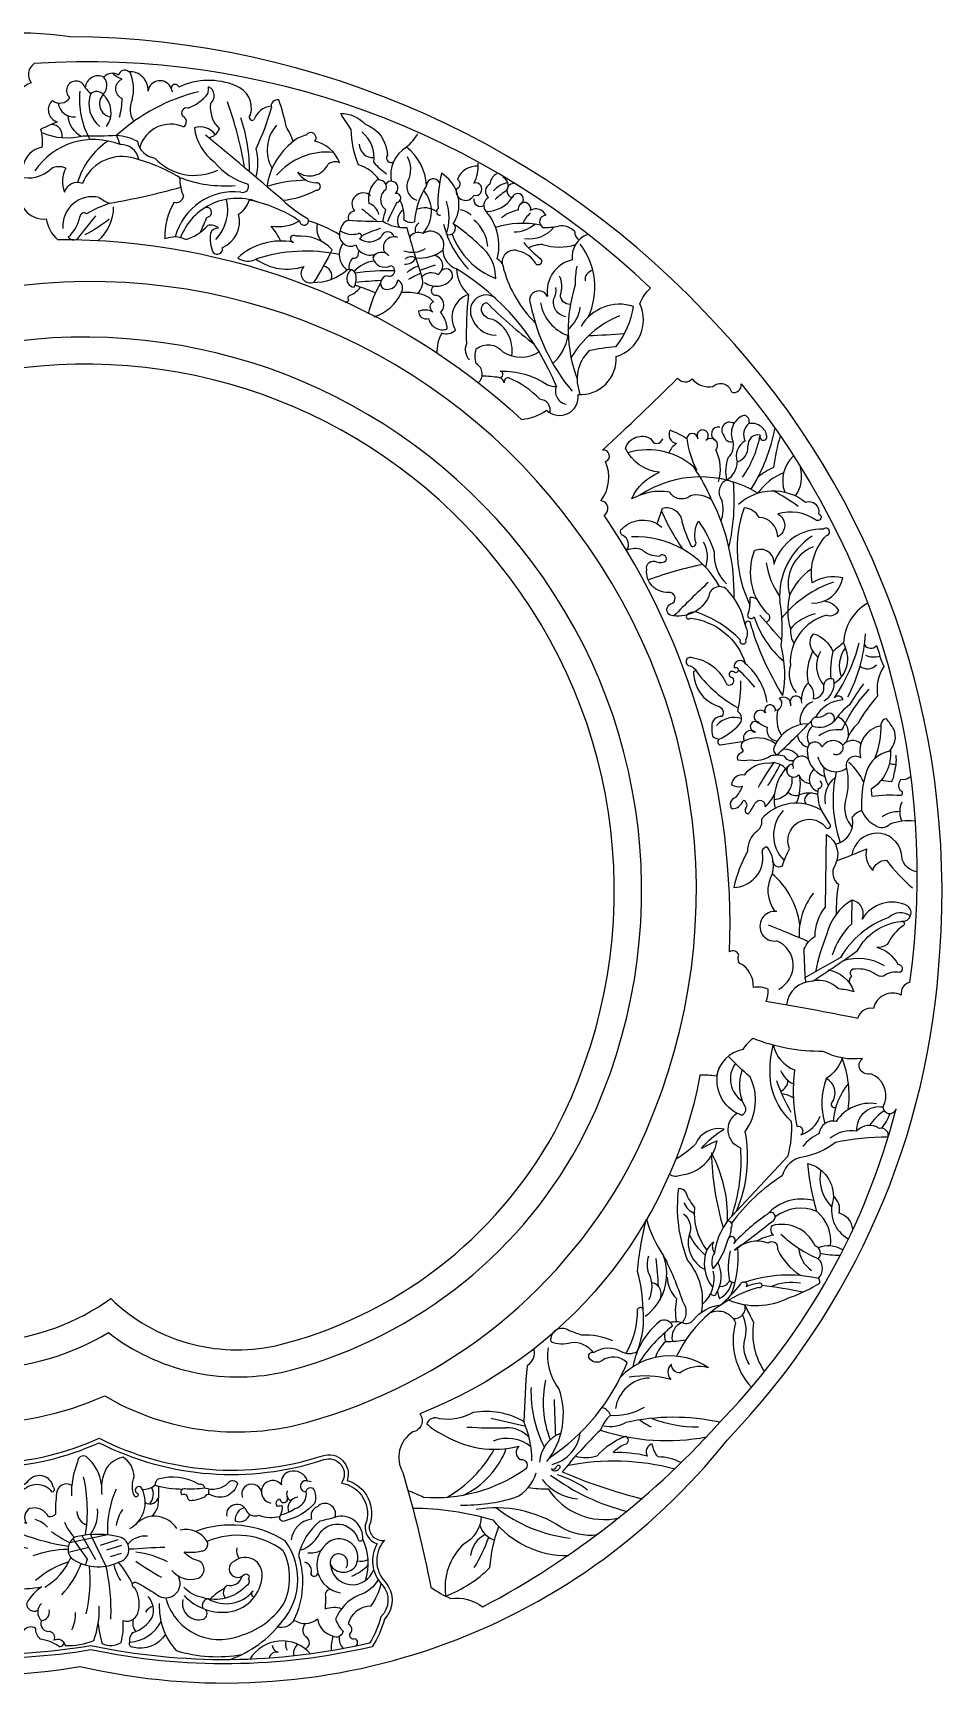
# Model space of a CAD drawing. Header units: metres. Extents: x 470 to 1949, y 2407 to 3900.
# Drawn here: x 1138 to 1936, y 2442 to 3891 of the extents above; entities that cross this region are included whole.
import ezdxf

# ---------------------------------------------------------------- set-up
doc = ezdxf.new("R2010")
doc.units = ezdxf.units.M
for name, color, linetype in [('3', 3, 'Continuous'), ('4', 4, 'Continuous'), ('7', 7, 'Continuous')]:
    doc.layers.add(name, color=color, linetype=linetype)

# ---------------------------------------------------------------- blocks, each defined once
blk = doc.blocks.new('窗-072')
at = {"layer": '3'}
for p, q in [((24.37, 105.88), (-3.32, 100.16)), ((-0.98, 103.09), (9.52, 88.2)), ((5.58, 105.36), (15.61, 87.82)), ((11.77, 106.1), (23.18, 83.09)), ((31.96, 102.26), (19.03, 98.08)), ((34.62, 98.08), (23.59, 94.66)), ((10.59, 96.59), (-4.29, 92.94)), ((9.52, 88.2), (8.14, 83.96)), ((34.24, 92.38), (26.25, 89.72))]:
    blk.add_line(p, q, dxfattribs=at)
for points in [[(32.98, 1143.28, 0.09), (34.94, 1156.99, -0.65), (34.94, 1171.19, -0.14), (27.97, 1175.43)], [(223.04, 1097.42, 0.18), (207.99, 1108.36, -0.09), (202.69, 1134.25, -0.02), (195.03, 1146.01, -0.22), (212.7, 1138.37, -0.31), (229.19, 1115.42, 0.86), (233.72, 1110.61, 0.86)], [(-23.81, 1132.13, 0.17), (6.48, 1129.62, 0.02), (31.02, 1130.06, -0.11), (46.21, 1125.66, 0.32), (58.95, 1113.42, 0.33), (105.03, 1104.61)], [(257.79, 1093.34, 0.22), (243.1, 1121.35, 0.31), (231.98, 1096.46)], [(295.71, 1107.35, 0.34), (280.49, 1097.79, -0.62), (279.6, 1090.68, 0.88), (292.51, 1086.23, 1.31), (292.51, 1095.12, 0.15), (295.61, 1109.56)], [(309.29, 1101.88, 0.25), (304.08, 1094.23, 0.54), (303.19, 1084.45, 0.5), (301.46, 1074.23, 0.24), (320.55, 1084.45)], [(352.83, 946.31, 0.16), (279.75, 1032.31, 0.19), (288.43, 1013.52, 0.48), (279.03, 987.51, -0.34), (268.9, 985.34, 0.12), (265.24, 970.45)], [(362.99, 1006.25, -0.42), (355.78, 1013.27, 0.21), (355.05, 1027.07, 0.21)], [(367.78, 1034.34, 0.06), (366.69, 1020.54, 0.17), (368.01, 951.71, 0.17)], [(198.42, 1007.55, 0.03), (201.01, 1009.25, -0.61), (202.53, 1013.24, 0.12), (209.51, 1018.9, 0.12)], [(359.78, 997.3, -0.44), (351.06, 1010.37, 0.14), (352.51, 1018.72, 0.14)], [(308.35, 1010.91, 0.75), (290.6, 997.62, 0.35), (308.69, 983.89)], [(320.14, 968.75, 0.33), (306.38, 995.24, -0.33), (298.14, 1001.64, -0.39), (301.8, 1007.74, 0.04), (336.84, 977.2, 0.04)], [(295.55, 948.83, 0.52), (294.22, 962.93, -0.15), (294.22, 973.77, -0.41), (313.76, 971.61, 0.29), (340.32, 971.62)], [(348.19, 926.93, 0.47), (340.65, 936.85, 0.11), (317.73, 952.54, 0.5), (314.64, 948.94, 0.3), (311.03, 952.8, 0.99), (311.81, 957.43, -0.16), (346.32, 947.4, 0.1), (352.83, 946.31, 0.1)], [(466.42, 863.35, 0.22), (450.94, 866.26, -0.47), (435.73, 868.99, 0.17), (408.03, 863.92, -0.2), (428.32, 883.41, -0.26), (403.35, 900.94, -0.49), (422.08, 907.95, 0.79), (430.66, 907.95, 0.79)], [(462.26, 906.78, 2.4), (456.41, 907.95, 0.95), (448.21, 907.95, 0.06), (436.12, 914.19, 0.52), (440.8, 904.45, 0.16), (435.16, 897.63, 0.16)], [(486.05, 860.03, -0.37), (535.21, 861.59, -0.62), (544.57, 853.01, -1.24), (542.58, 848.53, 0.23), (514.82, 853.04, -0.61), (514.82, 836.28, 0.4), (501.27, 850.46, 0.24), (490.3, 857.55, 0.2), (494.54, 786.23, 0.2)], [(426.49, 845.81, 0.04), (430.42, 857.23, -0.46), (444.78, 847.19, 0.04), (451.49, 829.5, 0.75), (454.84, 832.37, -0.18), (456.75, 847.67, -0.09), (468.24, 825.19, 0.22), (477.34, 801.77, 0.22)], [(490.96, 772.12, 0.14), (478.29, 796.98, 0.66), (464.41, 792.68, -0.36), (436.17, 778.81, -0.6), (436.17, 786.94, 0.99), (434.73, 795.55, -0.46), (418.93, 812.28, -0.63), (426.11, 818.02, 0.3), (433.29, 818.98, 0.85), (428.03, 821.85, -0.18), (415.58, 826.63, 0.19), (404.27, 826.43, 0.47), (401.7, 837.15, -0.66), (401.22, 842.41, -0.39), (429.94, 843.36)], [(539.65, 787.57, 0.37), (562.44, 806.2, 0.2), (540.16, 802.58, -0.24), (550.53, 837.25, 1.33), (548.45, 841.91, 0.33), (512.24, 817.04)], [(512.19, 816.03, 0.6), (497.68, 825.86, 0.31), (508.56, 778.77, -0.45), (506.35, 773.71)], [(548.7, 789.26, -0.24), (559.33, 782.39, -0.41), (550.53, 778.77, 0.36), (524.1, 742.03, 0.25), (528.25, 722.36, 0.25)], [(518.62, 720.12, -0.07), (494.59, 773.98, 0.85), (491.38, 770.78, -0.22), (491.33, 760.67, -1.67), (487.66, 760.67, 0.12), (454.65, 781.32, 0.19), (448.32, 778.99, 1), (450.8, 776.65, -0.3), (491.18, 743.39)], [(540.6, 752.67, -0.36), (540.99, 765.25, -0.24), (555.16, 752.28, 0.07), (553.64, 732.37, 0.07)], [(507.11, 715.13, 0.18), (491.18, 743.39, 0.89), (483.05, 740.46, -1.55), (483.37, 736.89, 1.55), (481.42, 733.32, -0.85), (477.84, 727.8, 0.27), (452.15, 747.61, 1.03), (449.55, 742.09, -0.26), (456.06, 736.57, 1.06), (453.13, 736.57, 0.3), (470.36, 712.53, -0.59), (473.94, 704.74, 0.47), (466.6, 697.33, 0.07), (467.31, 690.03, 0.11), (472.02, 688.14, 0.69), (472.97, 683.9), (490.19, 686.73, 0.47), (488.77, 680.84, -0.6), (488.06, 678.25, 0.41), (485.47, 673.07, 0.1), (494.9, 673.07, 0.21), (509.76, 676.13, -0.13), (519.43, 675.89, 0.38), (526.78, 672.73)], [(472.02, 688.14, 0.1), (486.62, 698.89, 0.48), (485.65, 708.31, 0.05), (487.92, 730.72)], [(555.45, 677.39, 0.67), (562.52, 683.72, 0.53), (547.26, 682.23, 0.86), (536.46, 680.37, 0.33), (549.26, 660.79, 0.33)], [(575.66, 684.8, 0.44), (562.52, 683.72, 0.44)], [(597.28, 680.26, -0.28), (583.28, 651.57, 0.05), (583.78, 646.33, -0.06), (604.53, 647.08, 1), (604.78, 650.32, -0.33), (605.03, 658.81, 0.28), (611.67, 660.64, 0.28)], [(601.28, 676.54, -0.1), (599.78, 662.81, -0.15), (597.78, 656.82, 0.06), (590.28, 657.81, 0.06)], [(557.68, 664.38, 0.14), (560.65, 612.66, 0.14)], [(565.13, 666.98, -0.13), (564.38, 643.56, 0.24), (569.41, 623.47, 0.24)], [(511.01, 600.02, 0.63), (518.22, 595.46, -0.04), (523.45, 607.99, -0.84), (549.58, 624.35, 1.39), (552.72, 626.44, -0.01), (546.8, 636.18, 0.37), (502.89, 629.57, -0.29), (499.77, 620.88, 0.24), (492.73, 605.94, 0.07), (482.61, 579.58, 0.45), (503.73, 604.62, -0.46), (506.81, 609.46, -0.23), (510.77, 589.68, 0.29), (512.67, 562.12)], [(535.52, 510.42, -0.02), (534.21, 534.67, -0.16), (542.16, 543.8, -0.17), (549.7, 565.21), (550.5, 618.37, -0.41), (556.57, 595.57, 0.38), (559.22, 581.93, 0.04), (557.54, 559.92)], [(616.43, 591.18, -0.38), (605.49, 604.38, 0.85), (569.14, 603.42, 0.85)], [(558.17, 599.39, 0.02), (579.93, 607.9, 0.27), (584.34, 592.05, -0.34), (594.47, 599.53, 0.05), (613.43, 579.28)], [(569.16, 570.37, 0.01), (568.91, 552.87, 0.14), (554.81, 529.98)], [(540.39, 510.99, 0.01), (573.35, 533.48, -0.25), (605.11, 554.76, -0.88), (606.72, 551.55, 0.14), (595.06, 537.9, -0.2), (587.42, 535.89, -0.21), (602.7, 523.44, -0.8), (604.31, 517.42, 0.23), (592.25, 514.61, -0.19), (586.22, 516.22, 0.19), (571.75, 519.83, 0.82), (568.93, 514.61, 0.31), (567.37, 509.66, 0.31)], [(551.64, 519.43, -0.28), (570.54, 503.37, 0.05), (559.28, 505.37, 0.28), (540.39, 510.99, 0.39), (521.34, 493.63, 0.39)], [(478.17, 335.64), (522.42, 383.23, 0.08), (524.99, 408.48, -0.16), (509.99, 434.6, -0.09), (511.45, 464.22, 0.24), (527.13, 446.15, 0.08), (528.85, 405.06, -0.76), (531.85, 398.64, 0.22), (545.99, 412.34, 0.22)], [(481.14, 338.89, 0.1), (487.79, 388.97, -0.61), (484.96, 414.39, -0.38), (472.28, 448.39)], [(484.77, 342.86, 0.15), (491.02, 401.08, 0.28), (494.66, 441.02, -0.03), (478.66, 456.15)], [(566.48, 417.09, 0.12), (562.04, 454.82, -0.17), (550.27, 439.73, 0.16), (549.33, 406.77)], [(488.87, 446.07, 0.21), (490.21, 420.44, -0.46), (488.6, 412.78, 0.05), (484.96, 414.39)], [(587.13, 421.33, 0.29), (557.56, 408.48, 0.45), (545.13, 399.5, 0.11), (533.13, 390.08, 0.11)], [(435.55, 370.07, 0.29), (443.76, 369.2, 0.34), (470.42, 394.22, 0.03), (459.11, 388.57, -0.11), (475.67, 402.69, 0.37), (454.67, 391.8, -0.06), (439.95, 380.57)], [(595.55, 396.88, 0.57), (589.27, 403.35, 0.38), (572.56, 401.21, 0.22), (553.27, 396.07, 0.22)], [(595.55, 396.88, 0.05), (557.13, 393.07, -0.12), (533.13, 382.37, 0.3), (518.13, 368.67, 0.09), (481.12, 333.95)], [(553.58, 317.32, 0.25), (543.42, 342.56, -0.05), (536.99, 377.66, -0.37), (555.42, 351.12, 0.36), (566.44, 322.53, 0.36)], [(482.66, 319.2, 1.4), (478.47, 322.19, 0.16), (480.87, 330.56, 0.63), (478.17, 335.64, 0.13), (468.59, 312.32, -0.26), (467.99, 320.39, 0.06), (462.9, 314.41, -0.19), (454.22, 345.51, -0.09), (447.64, 356.58, 0.27), (442.25, 359.27, 0.13), (448.83, 306.64, -0.23), (458.82, 268.59)], [(569.75, 329.49, 0.33), (559.7, 341.28, 0.31), (555.54, 353.62, 0.31)], [(445.9, 340.84, -0.33), (450.04, 325.49, 0.35), (461.44, 300.04, 0.35)], [(483.29, 314.23, 0.01), (512, 336.24, 1.13), (507.21, 340.43, 0.06), (482.66, 319.2, 0.06)], [(416.4, 271.17, 0.06), (412.2, 298.66, -0.04), (418.74, 336.95, 0.08), (431.31, 310.12, -0.04), (445.08, 276.9, -0.33), (445.08, 261.24)], [(544.52, 293.59, 0.44), (544.52, 308, 0.56), (542.18, 317.35, 0.37), (510.59, 332.15, 0.42), (511.76, 325.14, 0.09), (499.28, 320.86)], [(468.59, 312.32, 0.27), (467.69, 300.58, 0.11), (478.47, 322.19, 0.11)], [(531.27, 295.59, -0.12), (514.88, 314.62, 0.72), (507.86, 319.3, 0.29), (483.29, 314.23, 0.29)], [(420.61, 278.04, 0.24), (420.61, 297.14, -0.18), (420.61, 310.12)], [(465.8, 282.56, 0.78), (470.11, 283.1, 0.26), (471.11, 305.2)], [(433.99, 294.46, 0.2), (440.87, 278.81, 0.1), (440.61, 262.01, 0.1)], [(436.1, 261.45, -0.15), (445.08, 261.24, 0.36), (453.11, 263.15, -0.2), (473.14, 274.2, 0.04), (487.9, 289.5, -1.22), (491.72, 287.59, -0.08), (501.28, 290.26, -1.26), (500.89, 286.83, 0.22), (440.81, 236.59, 0.22)], [(470.86, 284.38, 0.07), (472.27, 278.8, 0.22), (481.41, 290.82, 0.22)], [(465.32, 268.33, -0.44), (483.89, 261.15, 0.26), (495.64, 213.96, 0.26)], [(494.26, 230.62, -0.2), (490.54, 248.14, 0.19), (489.17, 267.03, 0.19)], [(490.83, 274.34, 0.02), (497.18, 261.42, 0.19), (505.09, 225.41, 0.19)], [(394.23, 247.88, 0.11), (371.29, 252.08, -0.01), (361.73, 255.52, 0.66), (348.74, 247.5, 0.19), (363.65, 246.73, -0.27), (379.57, 239.61)], [(336.2, 242.14, -0.31), (331.35, 229.48, 0.01), (328.99, 188.96, 0.01)], [(345.86, 159.69, 0.26), (354.74, 212.92, -0.21), (347.05, 242.78)], [(347.86, 162.32, 0.15), (404.6, 231.85, 0.37), (386.2, 233.37, -0.41), (377.03, 234.9, -0.7), (380.47, 239.48, -0.3), (400.73, 239.86, 0.23), (412.03, 240, 0.23)], [(443.97, 224.41, -0.45), (437.06, 230.79, 0.41), (436.52, 219.63, 0.11), (406.19, 221.22)], [(328.99, 188.96, 0.17), (291.98, 195.47, -0.16), (267.4, 190.74, 0.46), (257.93, 187.19, 0.09), (268.87, 179.92, 0.21), (325.66, 170.91, 0.55), (326.57, 161.01, -0.88), (329.22, 153.35, -0.17), (255.68, 133.14)], [(444.33, 158.65, 0.13), (427.23, 162.9, -0.14), (423.06, 172.62, 0.47), (419.23, 163.59, 0.07), (394.54, 166.02, -0.14), (403.24, 172.27, 0.84), (403.11, 177.88, 0.11), (382.37, 163.59, -0.17), (366.79, 163.44)], [(19.93, 142.56, 0.2), (8.67, 163.16, 0.6), (2.43, 159.26, 0.11), (-2, 134.55, 0.11)], [(40.6, 110.49, 0.4), (49.74, 139.14, 1.44), (45.64, 136.62, -1.41), (44.08, 134.29, -0.2), (43.82, 148.59, 0.25), (35.75, 162.64, 0.3), (21.43, 149.64, 0.12), (20.13, 135.34)], [(-74.53, 149.78, 0.24), (-69.06, 145.35, -0.26), (-53.35, 145.35, 0.4), (-34.21, 144.66, -0.69), (-15.76, 141.25, -0.62), (-16.1, 137.16, 0.49), (-38.65, 137.16, -0.32), (-56.76, 139.21, 0.1), (-71.11, 140.57, 0.1)], [(80.72, 139.78, 0.06), (95.41, 140.38, 0.46), (91.33, 142.83, 0.21), (61.15, 146.57, 0.22), (59.03, 142.17, 0.06), (79.36, 139.4)], [(95.41, 140.38, 0.29), (112.87, 144.13, -0.6), (119.39, 143.48, -0.51), (99.16, 135.49, 0.35), (95.41, 133.54, -0.08), (84.8, 130.77, -0.09), (83.01, 132.56, 0.64), (78.93, 135.17, -0.75), (81.22, 139.73)], [(170.81, 145.15, 0.41), (157.4, 152.17, 0.41), (151.72, 142.44, 1.47), (143.88, 129.21)], [(-1.85, 142.08, 0.56), (-12.94, 136.37, 0.04), (-13.72, 121.03, -0.22), (-18.87, 119.01, 0.37), (-32.66, 125.14, 0.43), (-35.04, 114.25, 0.19), (-59.49, 111.99, 0.72), (-54.18, 100.76, 0.02), (-33.97, 96.19)], [(57.03, 119.41, 0.07), (61.15, 126.04, 0.04), (61.83, 141.48, 0.04)], [(151.03, 120.26, 0.15), (152.25, 127.22, 0.05), (148.8, 126.61, -0.57), (150.48, 132.38, 1.33), (155.71, 133.88, 1.33)], [(111.96, 119.48, -0.97), (126.02, 123.26, 0.35), (135.22, 120.29, 0.17), (150.6, 119.57, 0.17)], [(124.61, 125.87, 0.33), (117.64, 116.24, 0.47), (128.38, 120.99)], [(247.6, 125.55, -0.07), (306.28, 116.96, 0.23), (361.64, 90.69, 0.23)], [(382.79, 105.82, -0.17), (356.21, 111.57, 0.19), (294.14, 124.38, 0.19)], [(74.96, 110.49, 0.46), (46.24, 114.9, 0.46)], [(71.49, 79.95, 0.31), (89.77, 73.96, 0.71), (91.03, 86.87, -0.17), (80.31, 93.48, 0.09), (93.24, 94.11, 0.53), (97.33, 101.04, 0.33), (77.48, 109.23)], [(165.41, 95.36, 0.22), (168.31, 95.79, 0.14), (178.49, 105.07, -0.68), (207.56, 102.68, 0.68), (211.15, 102.68, 0.48), (192.88, 119.43, -0.02), (179.69, 115.84, 0.17), (164.12, 90.71, -0.19), (160.74, 43.6, -0.35), (148.36, 38.47)], [(297.92, 119.3, -0.26), (285.37, 99.44, 0.25), (271.86, 61.06, 0.1), (304.26, 81.92, -0.07), (310.73, 111.96)], [(-52.59, 100.35, 0.03), (-65.77, 87.84, 0.41), (-60.65, 81.11, 0.08), (-42.32, 80.3, 0.43), (-46.36, 66.57, 0.06), (-23.72, 67.92, 0.12), (-35.04, 55.54, 0.56), (-26.69, 50.69)], [(187.37, 84.12, 0.57), (206.33, 83.8, 0.84), (184.16, 98.89, 0.63), (194.76, 63.59)], [(80.32, 61.55, 0.25), (114.68, 49.75, 0.34), (137.43, 75.54, 0.67), (117.3, 86.69, 1.27), (124.3, 76.85, -0.93), (127.37, 73.79, -0.47), (125.4, 68.11, -0.28), (93.89, 60.02, -0.16), (80.1, 67.67)], [(198.94, 81.88, 1.53), (187.37, 84.12, 0.81), (219.17, 80.68)], [(17.4, 40.97, 0.03), (20.34, 26.39, 0.26), (34.39, 27.25, 0.07), (35.83, 43.3, 0.49), (47.01, 50.46, 0.19), (44.38, 67.04, -1.31), (45.96, 70.82, -0.03), (62.03, 61.06, 0.75), (76.12, 75.78)], [(110.78, 59.62, -0.41), (111.83, 69.2, 0.43), (122.73, 75.55, 0.43)], [(222.39, 73.28, -0.2), (208.26, 61.66, 0.2), (191.23, 44.33, 0.11), (196.69, 35.35, -0.56), (189.17, 31.89)], [(66.67, 33.26, -0.33), (42.73, 23.62, -0.48), (40.61, 27.43, -0.22), (42.94, 34.42, 0.18), (57.36, 45.85, 0.25), (54.18, 60.89, 0.25)], [(188.54, 65.58, 0.62), (183.84, 61.34, -0.04), (183.52, 51.72, -0.18), (195.67, 52.04)], [(205.86, 24.45, 0.57), (205.71, 29.93, -0.83), (202.25, 33.99, 0.5), (200.62, 40.49, -0.36), (217.3, 53.91, 0.09), (224.64, 70.27, 0.09)], [(-99.29, 53.97, 0.14), (-83.35, 35.86, 0.28), (-36.79, 36.18, -0.4), (-28.36, 37.74, 0.24), (-25.23, 29.93, -0.11), (-11.48, 24.63, 0.69), (-7.81, 27.45, 0.69)], [(-23.99, 55.8, 0.44), (-23.99, 43.15, 0.61), (-17.79, 35.34, -0.44), (-14.94, 28.97, -0.5), (-6.63, 24.96, 0.12), (14.32, 28.68, 0.09), (18.33, 53.61)], [(79.45, 58.49, 0.58), (94.76, 44.29, 0.49), (96.01, 51.33, 0.49)], [(160.74, 43.6, 0.34), (177.98, 44.38, 0.29), (189.17, 31.89, 0.06), (188, 21.14)], [(168.84, 22.6, 0.7), (169.42, 31.24, -0.4), (169.42, 41.1)], [(144.9, 25.2, 0.34), (149.24, 20, 0.41), (142.64, 15.84, 0.41)]]:
    blk.add_lwpolyline(points, format="xyb", dxfattribs=at)
for points in [[(216.11, 26.66, -0.11), (12.23, 24.79, -0.11), (-170.23, 33.53, -0.23), (-180.69, 59.43, -0.6), (-187.06, 83.75, 0.39), (-184.2, 112.54, 0.41), (-170.92, 136.94, -0.46), (-151.99, 150.32, 0.52), (-148.26, 153.52, -0.49), (-134.61, 166.19, 0.19), (18.17, 173.33, 0.2), (182.59, 160.96, -0.73), (195.48, 143.75, -0.48), (213, 113.28, 0.37), (221.58, 99.44, 0.33), (225.37, 69.46, -0.4), (224.33, 45.86, -0.08)], [(355.35, 156.47, -0.43), (352.36, 152.65, -0.54), (349.36, 154.31, 0.41), (353.02, 155.81, -0.61)], [(175.79, 128.94, -0.15), (154.96, 116.51, -1.12), (151.72, 120.83, 0.11), (161.45, 125.15, 0.36), (169.84, 136.23, -0.7), (174.71, 140.01, -0.24)], [(34.24, 104.08, 0.12), (1.07, 104.47, 0.46), (-2.63, 89.27, 0.28), (32.28, 85.96, 0.74)]]:
    blk.add_lwpolyline(points, format="xyb", close=True, dxfattribs=at)
for centre, radius, start, end in [((17.63, 1163.86), 9.7, 65.14, 174.29), ((14.47, 1166.56), 9.46, 315.45, 40.13), ((27.97, 1166.98), 8.45, 57.66, 137.85), ((36.9, 1173.14), 4.52, 49.4, 167.43), ((40.63, 1163.14), 13.45, 356.71, 93.36), ((13.6, 1164.05), 29.8, 344.34, 24.9), ((1.29, 1162.77), 7, 17.08, 229.08), ((65.63, 1156.62), 61.84, 174.66, 208.77), ((82.63, 1227.31), 97.35, 219.93, 223.4), ((32.15, 1153.23), 21.48, 160.46, 231.46), ((16.3, 1155.3), 6.74, 43.26, 130.73), ((28.26, 1153.08), 9.83, 135.84, 260.45), ((9.04, 1146.78), 17.91, 324.7, 47.21), ((124.23, 1026.99), 138.97, 103.91, 132.13), ((62.71, 1161.25), 8.73, 20.68, 172.59), ((73.82, 1164.33), 2.94, 19.43, 236.26), ((98.54, 1118.61), 51.6, 67.53, 115.16), ((71.31, 1181.55), 33.84, 290.74, 321.24), ((79.74, 1165.27), 18.62, 344.73, 1.01), ((94.96, 1158.96), 7.46, 309.11, 62.92), ((112, 1149.79), 17.64, 345.03, 69.21), ((-9.67, 1148.71), 9.33, 133.09, 251.62), ((-10.55, 1162.24), 8.67, 230.73, 326.74), ((-0.28, 1154.99), 11.53, 186.73, 275.96), ((57.2, 1149.21), 16.38, 155.49, 213.61), ((82.32, 1146.3), 3.73, 74.73, 217.82), ((121.23, 1150.56), 21.72, 173.09, 226.26), ((-123.39, 1067.97), 250.88, 8.83, 20.17), ((145.86, 1136.22), 15.25, 96.72, 160.43), ((-12.26, 1192.19), 162.06, 333.73, 344.96), ((148.8, 1151.36), 4.72, 79.9, 195.02), ((43.19, 1116.17), 113.65, 10.27, 20.52), ((127.91, 817.35), 351.78, 113.54, 115.65), ((-17.18, 1129.62), 8.41, 350.62, 87.03), ((14.11, 1146.04), 19, 184.97, 241.84), ((70.56, 1114.59), 23.57, 66.32, 164.16), ((77.6, 1139.92), 4.46, 302.85, 66.69), ((92.25, 1123.05), 13.21, 34.52, 109.3), ((124.95, 1140.4), 37.39, 187.51, 232.69), ((6.57, 1103.8), 121.75, 359.75, 18.64), ((130.33, 1143.32), 2.31, 123.82, 300.25), ((168.19, 1119.35), 27.04, 137.92, 210.02), ((83.85, 1094.06), 82.82, 22.42, 30.76), ((14.18, 1075.08), 51.85, 68.16, 145.94), ((-56.89, 1125.41), 33.75, 352.92, 15.56), ((56.36, 1079.23), 56.37, 124.19, 163.23), ((-231.38, 1032.37), 279.99, 18.93, 20.42), ((34.52, 1110.49), 12.76, 8.15, 94.74), ((-1999.39, -1414.6), 3296.48, 49.25, 50.53), ((96.65, 1138.41), 10.2, 279.29, 339.64), ((191.98, 1084.68), 51.72, 127.61, 171.18), ((173.26, 1110.55), 19.83, 100.26, 130.38), ((173.1, 1128.13), 3.89, 320.42, 150.25), ((170.7, 1101.07), 25.17, 20.75, 77.61), ((218.46, 1123.59), 9.88, 179.59, 275.83), ((195.67, 1113.76), 23.79, 351.21, 51.92), ((213.56, 1154.94), 44.73, 311.34, 328.09), ((-20.47, 1104.11), 17.39, 99.68, 170.25), ((35.02, 1083.36), 31.18, 78.37, 158.46), ((8.47, 982.98), 134.98, 59.45, 75.92), ((92.52, 1110.06), 41.86, 345.14, 14.4), ((184.79, 1069.47), 48.26, 84.05, 139.44), ((226.5, 1105.11), 19.73, 335.4, 27.55), ((-33.68, 1122.83), 23.98, 254.59, 314.02), ((-11.11, 1094.52), 12.54, 67.11, 118.09), ((12.41, 1096.2), 21.1, 152.09, 201.55), ((110.25, 1185.08), 92.04, 248.88, 274.69), ((119.17, 1100.53), 42.1, 181.79, 201.62), ((140.52, 1141.74), 49.27, 219.1, 254.28), ((172.21, 1115.35), 15.09, 234.05, 335.15), ((177.27, 1111.57), 16.26, 211.22, 269.35), ((191.03, 1101.32), 9.24, 69.7, 123.7), ((256.84, 1143.71), 50.46, 221.72, 235.97), ((347.26, 1081.09), 81.15, 164.9, 183.28), ((254.1, 1079.12), 27.46, 344.01, 57.33), ((311.08, 1093.36), 6.5, 327.95, 66.72), ((2.39, 1085.42), 10.07, 68.88, 162.48), ((-77.57, 1660.43), 589.32, 280.11, 285.3), ((116.78, 1044.48), 44.25, 83.31, 165.39), ((123.24, 1092.54), 4.31, 252.32, 24.34), ((171.54, 992.8), 104.41, 91.04, 107.08), ((147.74, 1143.26), 60.87, 274.55, 298.81), ((177.41, 1092.61), 2.71, 263.02, 96.98), ((211.45, 1079.66), 8.21, 48.26, 219.66), ((232.93, 1083.83), 17.63, 130.87, 192.22), ((223.04, 1091.98), 5.43, 345.9, 107.64), ((233.46, 1083), 9.23, 123.93, 232.97), ((231.98, 1091.49), 4.96, 304.75, 144.8), ((235.65, 1084.21), 3.31, 276.54, 104.72), ((253.48, 1092.38), 10.11, 153.46, 253.85), ((309.97, 1061.11), 61.33, 148.29, 174.8), ((237.62, 1074.32), 23.77, 317.39, 40.41), ((262.82, 1093.15), 5.03, 25.18, 177.78), ((320.11, 1078.06), 17.47, 99.3, 139.89), ((334.65, 1057.85), 36.49, 119.68, 136.54), ((321.84, 1089.55), 5.26, 96.42, 255.84), ((324.56, 1083.32), 4.16, 295.33, 164.27), ((13.31, 1063.32), 21.78, 76.83, 183.95), ((57.13, 988.36), 97.07, 108.8, 119.7), ((-3.63, 1077.67), 32.45, 310.17, 359.9), ((39.19, 1112.72), 35.11, 233.43, 247.67), ((116.34, 1055.77), 50.06, 149.59, 181.82), ((74.64, 1086.5), 5.59, 254.75, 344.68), ((119.34, 1039.44), 44.46, 68.01, 159.36), ((96.96, 1073.69), 3.58, 271.36, 131.19), ((80.84, 1075.48), 31.46, 316.35, 14.15), ((110.08, 1088.17), 18.84, 302.59, 342.73), ((107.89, 981.58), 102.99, 56.43, 78.7), ((218.45, 1152.58), 96.13, 226.74, 240.56), ((8565, 11294.38), 13198.75, 230.73, 230.79), ((212.25, 1069.64), 11.02, 12.27, 71.77), ((260.96, 1063.24), 35.31, 159.46, 173.72), ((672.88, 859.69), 489.67, 153.14, 154.99), ((246.22, 1067.39), 9.71, 122.33, 208.38), ((218.83, 1071.07), 22.65, 353.03, 30.05), ((256.48, 1061.87), 15.05, 55.2, 113.88), ((267.75, 1074.23), 2.68, 124.03, 275.98), ((232.22, 1069.68), 42.04, 343.41, 16.74), ((279.31, 1059.11), 16.69, 47.81, 79.11), ((297.18, 1082.71), 4.74, 169.67, 301.96), ((330.15, 1047.75), 28.03, 100.68, 128.58), ((330.95, 1075.71), 6.01, 140.12, 183.97), ((329.5, 1076.28), 4.56, 345.18, 133.95), ((337.9, 1068.42), 7.79, 23.74, 120.81), ((-22.23, 1075.72), 26.87, 311.38, 348.52), ((-1409.55, 2194.24), 1814.59, 321.17, 321.76), ((7.25, 1070.07), 3.17, 55.55, 174.43), ((-30.2, 1135.32), 86.68, 296.19, 310), ((70.73, 1088.5), 36.44, 287.19, 317.69), ((-24.54, 1116.03), 129.97, 334.04, 339.31), ((100.04, 1056.74), 7.61, 43.9, 108.06), ((100.01, 1066.94), 20.91, 293.84, 14.82), ((149.1, 1094.69), 31.5, 261.03, 299.95), ((99.65, 1027.49), 57.33, 26.05, 39.02), ((168.15, 1067.56), 3.32, 182.7, 23.25), ((142.39, 974.29), 97.69, 58.11, 72.69), ((192.94, 1061.97), 15.45, 167.48, 217.07), ((203.92, 1059.07), 9.43, 110.24, 173.11), ((205.04, 1069.68), 4.73, 89, 201.92), ((221.8, 1332.56), 265.49, 265.43, 270.88), ((241.21, 1090.71), 28.15, 236.97, 274.36), ((246.57, 1074.22), 7.9, 228.31, 287.07), ((854.46, 1228.51), 633.22, 195.19, 198.6), ((255.48, 1060.68), 6.1, 121.49, 198.93), ((342.82, 1083.64), 74.95, 194.48, 223.55), ((274.39, 1061.86), 4.58, 245.81, 49.38), ((254.5, 1080.68), 27.54, 326.15, 340.67), ((186.57, 934.16), 159.54, 43.73, 55.31), ((275.31, 1046.79), 27.36, 4.09, 50.99), ((273.03, 1049.45), 37.71, 344.76, 41.08), ((328.21, 999.08), 66.5, 78.71, 107.34), ((322.14, 1081.98), 22.57, 269.48, 311.2), ((347.26, 1057.21), 20.8, 130.26, 156.28), ((333.33, 1076.85), 22.58, 260.47, 322.17), ((345.37, 1066.75), 4.82, 94.07, 237.82), ((345.25, 1106.56), 43.96, 266.81, 281.98), ((356.54, 1050.01), 13.72, 44.09, 99.08), ((-0.46, 1058.44), 4.94, 215.69, 337.46), ((73.39, 1037.87), 17.78, 62.85, 113.46), ((126.29, 1054.91), 26.84, 173.19, 203.09), ((104.86, 1056.62), 5.43, 83.07, 164.25), ((151.15, 1006.07), 46.59, 78.53, 132.41), ((160.66, 1054.26), 2.54, 47.56, 264.47), ((165.87, 1024.91), 31.42, 43.01, 96.38), ((207.48, 1042.76), 13.6, 142.27, 234.74), ((202.32, 1057.24), 8.32, 159.13, 296.23), ((203.5, 1073.96), 16.42, 236.98, 285.81), ((208.38, 1056.34), 1.87, 282.54, 102.54), ((216.01, 1064.24), 12.12, 233.38, 315.41), ((247.22, 982.61), 82.48, 106.18, 116.63), ((229.38, 1054.62), 4.86, 14.31, 166.77), ((234.09, 1047.93), 7.89, 69.58, 209.64), ((251.78, 1051.3), 7.69, 64.26, 147), ((260.55, 1049.82), 10, 337.42, 122.87), ((327.9, 1076.5), 54.71, 200.01, 249.27), ((380.37, 1092.93), 65.96, 218.85, 233.38), ((381.81, 1040.99), 17.53, 110.51, 187.1), ((372.01, 1058.77), 5.67, 172.05, 245.36), ((104.56, 1047.05), 3.98, 221.93, 11.15), ((127.12, 1050.35), 12.34, 233.23, 298.31), ((169.56, 926.76), 118.53, 78.16, 107.98), ((155.82, 1070.9), 38.84, 233.97, 288.68), ((-26.95, 1151.55), 240.08, 327.44, 334.01), ((208.85, 1033.89), 7.83, 127.78, 194.49), ((204.53, 1043.64), 3.59, 262.43, 325.45), ((216.46, 1053.45), 11.09, 199.38, 295.24), ((227.28, 1040.86), 19.81, 164.7, 177.84), ((224.86, 1037.21), 7.22, 40.7, 151.1), ((227.27, 1042.4), 8.89, 190.98, 298.84), ((247.59, 1062.54), 18.08, 249.7, 302), ((242.74, 1043.62), 7.85, 262.56, 335), ((246.59, 1034.23), 6.89, 61.71, 130.29), ((252.67, 1068.2), 28.04, 264.25, 307.61), ((262.09, 1034.58), 7.62, 301.93, 82.96), ((284.38, 1046.16), 14.6, 180.69, 251.5), ((276.55, 1024.88), 31.99, 0.8, 37.7), ((305.73, 1031.6), 8.75, 359.92, 65.09), ((321.86, 1037.13), 8.78, 69.02, 185.37), ((321.07, 1026.3), 19.43, 29.92, 78.33), ((343.36, 1026.94), 23.28, 91.37, 117.77), ((339.59, 1037.9), 2.54, 228.64, 55.54), ((355.04, 1086.4), 38.19, 251.32, 287.95), ((369.82, 1015.67), 23.78, 103.16, 188.68), ((330.13, 1018.95), 50.93, 334.29, 38.11), ((172.74, 1028.93), 6.84, 130.87, 286.07), ((175.39, 1058.55), 36.2, 268.79, 312.03), ((181.41, 1027.16), 7.08, 339.04, 81.42), ((206.55, 1025.25), 7.18, 118.28, 208.64), ((201.27, 1026.84), 5.1, 28.02, 108.83), ((193.49, 1025.19), 12.93, 331.18, 18.23), ((221.69, 1015.44), 22.53, 95.28, 138.26), ((228.67, 877.67), 153.28, 87.8, 98.59), ((229.64, 1021.88), 5.44, 95.47, 226.13), ((230.69, 1030.84), 3.87, 246.01, 77.08), ((256.9, 1015.37), 19.47, 105.19, 132.46), ((292.44, 942.5), 94.91, 114.24, 120.29), ((244.34, 1022.63), 10.71, 308.99, 21.11), ((312.69, 880.91), 161.58, 107.5, 111.74), ((261.3, 1019.5), 9.87, 60.77, 134.92), ((272.02, 1027.48), 4.9, 321.99, 128.2), ((397.01, 1054.32), 85.6, 195.39, 225.83), ((380.25, 1024.65), 6.4, 95.8, 190.84), ((205.54, 1025.19), 6.28, 212.6, 263.45), ((138.12, 812.4), 218.49, 67.87, 72.05), ((234.05, 780.15), 243.71, 92.25, 96.59), ((292.2, 981.35), 79.17, 149.2, 166.75), ((210.19, 1027.88), 31.94, 286.78, 335.64), ((229.07, 1025.12), 7.84, 245.85, 352.2), ((233.78, 1018.26), 6.55, 327.19, 62.08), ((244.18, 985.58), 29.54, 76.51, 99.55), ((248.82, 995.47), 18.97, 42.2, 83.16), ((265.04, 1033.86), 14.35, 232.8, 319.07), ((264.47, 1016.31), 3.25, 79.94, 277.63), ((340.07, 1009.39), 6.8, 23.3, 207.05), ((256.67, 987.83), 14.3, 66.08, 109.52), ((264.36, 1004.46), 4.04, 111.71, 241.92), ((262.98, 1005.87), 7.47, 313.91, 75.06), ((558.4, 984.62), 271.51, 173.89, 181.53), ((474.22, 1034.23), 142.95, 191.27, 219.81), ((371.79, 1012.68), 31, 189.69, 250.46), ((346.33, 1006.88), 24.14, 308.38, 353.62), ((399.26, 973.31), 33.09, 72.39, 148.91), ((349.21, 1013.57), 60.69, 320.81, 351.74), ((257.5, 1001.37), 5.61, 180.69, 287.7), ((269.6, 998.4), 10.66, 192.87, 288.79), ((251.55, 986.77), 21.54, 4.08, 39.57), ((427.25, 929.57), 74.04, 112.39, 149.48), ((326.29, 989.44), 35.64, 312.23, 350.35), ((323.54, 2189.85), 1207.54, 272.51, 273.76), ((296.73, 973.23), 10.6, 156.91, 224.36), ((396.77, 951.71), 28.76, 134.22, 203.28), ((405.74, 843.63), 131.93, 94.12, 102.71), ((290.64, 787.71), 166.34, 82.96, 87.32), ((361.65, 942.7), 9.53, 157.71, 260.46), ((479.62, 914.32), 5.75, 56.13, 224.45), ((494.98, 911.9), 14.12, 110.85, 204.69), ((499.56, 911.27), 9.74, 128.73, 210), ((489.77, 920.89), 4.22, 331.32, 87.46), ((496.08, 908.26), 10.92, 12.8, 103.86), ((519.95, 918.39), 72.49, 188.28, 207.46), ((465.77, 903.07), 5.11, 319.77, 133.4), ((471.45, 911.46), 5.15, 79.35, 245.13), ((480.61, 910.89), 5.12, 186.7, 287.55), ((470.49, 903.14), 12.01, 312.74, 13.82), ((496.8, 895.48), 12.3, 117.48, 200.4), ((422.74, 925.77), 80.73, 325.38, 349.23), ((500.63, 903.22), 7.59, 79.23, 185.49), ((384.14, 940.05), 130.98, 328.17, 349.16), ((504.39, 909.51), 2.62, 153.46, 26.54), ((641.48, 871.67), 130.57, 162.99, 173.3), ((420.16, 850.54), 49.42, 44.15, 107.63), ((439.65, 885.5), 33.24, 344.1, 25.44), ((504.72, 884.04), 28.02, 158.49, 193), ((482.26, 901.62), 10.85, 286.14, 4.61), ((543.04, 877.37), 24.58, 133.08, 199.98), ((341.48, 810.76), 135.55, 22.83, 34.17), ((469.4, 891.44), 15.88, 300.3, 359.11), ((535.19, 843.5), 42.72, 112.08, 144.67), ((528.37, 847.56), 42.7, 112.83, 130.76), ((506.85, 880.38), 25.47, 326.04, 15.25), ((458.31, 799.4), 80.63, 58.58, 123.5), ((481.36, 869.1), 9.5, 114.58, 218.82), ((325.68, 862.75), 157.3, 347.38, 4.96), ((417.49, 700.03), 194.18, 54.68, 61.03), ((334.24, 795.32), 148.66, 358.47, 27.23), ((449.75, 856.27), 25.17, 339.94, 15.85), ((569.71, 914.37), 151.89, 202.95, 215.01), ((410.99, 766.55), 69.71, 28.49, 92.52), ((568.42, 792.82), 52.22, 122.76, 184.06), ((441.43, 821.48), 22.03, 339.94, 29.63), ((551.94, 801.75), 29.46, 112.47, 195.7), ((517.77, 538.87), 283.14, 101.76, 110.17), ((562.45, 825.41), 56.59, 188.48, 215.17), ((565.83, 774.33), 46.5, 125.04, 155.28), ((898.75, 332.02), 640.8, 132.73, 135.86), ((584.09, 721.45), 86.43, 109.17, 139.98), ((464.2, 789.12), 30.48, 344.24, 4.87), ((495.75, 786.08), 5.75, 14.98, 101.87), ((412.44, 769.5), 105.73, 352.95, 10.69), ((569.23, 782.3), 47.07, 165.89, 196.5), ((598.37, 757.07), 35.36, 120.95, 177.58), ((495.41, 779.03), 2.61, 136.05, 330.28), ((562.65, 797.54), 67.93, 196.95, 230.49), ((-275.69, 78.47), 1046.4, 40.69, 42.01), ((550.52, 745.43), 35.36, 103.54, 138.33), ((543.86, 767.97), 19.78, 177.19, 210.25), ((464.7, 772.74), 114.72, 332.2, 356.26), ((433.72, 735.42), 86.26, 349.78, 14.15), ((572.86, 735.76), 36.43, 152.34, 190.57), ((557.14, 761.95), 18.97, 209.29, 226.99), ((563.85, 741.69), 20.66, 149.19, 221.88), ((618.5, 681.08), 95.29, 125.59, 131.66), ((452.51, 789.48), 125.8, 325.63, 345.77), ((581.81, 741.7), 21.92, 142.32, 201.52), ((533.34, 744.39), 32.91, 3.46, 25.52), ((582.97, 759.77), 5.17, 207.51, 322.11), ((585.08, 763.1), 14.81, 246.52, 287.49), ((689.8, 790.24), 108.12, 198.13, 201.23), ((625.99, 758.87), 37.77, 191.87, 207.77), ((535.94, 799.08), 101.39, 218.01, 240.05), ((436.2, 679.18), 77.64, 37.25, 50.11), ((545.04, 747.05), 21.16, 301.86, 358.17), ((580.59, 748.59), 8.92, 232.01, 316.42), ((618.4, 724.29), 30.91, 146.7, 188.66), ((548.5, 717.32), 16.41, 134.24, 189.78), ((530.42, 720.4), 10.92, 345.51, 52.58), ((540.45, 725.92), 8.26, 273.77, 13.84), ((553.64, 727.15), 5.22, 63.71, 171.76), ((541.44, 729.09), 14.77, 298.43, 10.71), ((658.4, 652.7), 105.35, 136.85, 156.41), ((869.04, 523.07), 356.67, 144.8, 147.76), ((509.25, 709.48), 3.88, 347.29, 211.61), ((513.12, 714.32), 4.84, 270.16, 50.66), ((518.94, 713.24), 5.55, 352.93, 119.75), ((528.24, 715.43), 4.34, 19.66, 210.22), ((546.3, 701.63), 15.17, 113.32, 191.01), ((563.85, 692.66), 24.26, 92.84, 151.31), ((559.1, 716.09), 3.63, 12.61, 139.35), ((603.14, 668.87), 57.07, 128.81, 145.07), ((666.28, 648.15), 106.13, 137.66, 150.77), ((483.07, 686.55), 17.51, 72.13, 138.11), ((498.73, 697.26), 3.97, 43.27, 266.27), ((502.17, 704.65), 4.7, 36.53, 263.27), ((538.85, 703.32), 24.73, 164.66, 210.36), ((229.5, 991.58), 424.51, 312.11, 316.92), ((543.51, 700.21), 4.2, 102.96, 218.12), ((545.15, 712.41), 15.59, 251.51, 315.88), ((544.14, 713.52), 9.35, 260.31, 309.14), ((552.57, 703.28), 3.91, 322.31, 130.16), ((552.57, 691.91), 14.19, 353.71, 64.36), ((594.45, 699.05), 3.95, 88.89, 173.41), ((513.55, 640.67), 102.19, 32.46, 37.59), ((495.12, 689.01), 5.44, 52.02, 204.75), ((500.11, 667.02), 22.07, 53.27, 116.72), ((509.99, 708.56), 11.99, 225.73, 256.3), ((514.83, 694.82), 7.96, 164.76, 267.74), ((536.86, 673), 26.3, 88.89, 159.34), ((539.98, 692.75), 10.88, 189.38, 252.86), ((546.3, 689.89), 9.84, 128.25, 213.63), ((558.53, 672.6), 22.51, 81.5, 127.17), ((593.97, 677.86), 30.03, 132.55, 164.34), ((593.65, 679.42), 18.78, 99.51, 195.44), ((526.36, 697.94), 64.19, 338.11, 1.39), ((586.71, 689.82), 14.25, 310.82, 23.54), ((516.17, 680.47), 4.32, 155.13, 242.22), ((519.34, 667.74), 13.16, 35.14, 92.45), ((600.13, 658.07), 21.36, 101.08, 162.34), ((507.51, 649.29), 21.23, 85.65, 143.96), ((702.03, 537.93), 232.04, 145.07, 150.32), ((401.38, 726.31), 128.47, 325.87, 333.84), ((511.78, 659.46), 11.32, 31.31, 103.6), ((546.61, 643.98), 34.36, 133.11, 190.76), ((526.42, 665.34), 4.96, 131.42, 318.65), ((524.49, 667.77), 1.88, 325.5, 136.44), ((532.28, 669.08), 6.61, 39.75, 178.71), ((547.31, 658.74), 9.36, 128.38, 250.35), ((557.25, 677.56), 13.19, 190.49, 306.66), ((572.93, 666.94), 24.46, 178.2, 210.93), ((571.72, 668.77), 6.83, 55.88, 195.13), ((536.98, 637.31), 45.17, 25.56, 48.37), ((652.79, 641.09), 76.69, 162.18, 183.92), ((601.89, 687.08), 17.41, 252.23, 267.73), ((488.61, 654.46), 7.52, 76.69, 177.54), ((486.3, 663.16), 9.85, 238.17, 285.59), ((464.72, 662.43), 25.76, 319.06, 340.12), ((511.26, 658.17), 14.23, 274.02, 9.44), ((495.18, 655.4), 36.24, 337.4, 7.73), ((539.64, 665.97), 10.27, 202.39, 263.24), ((569.42, 647.65), 25.36, 170.15, 206.87), ((544.37, 654.91), 2.92, 271.16, 66.19), ((569.38, 644.24), 20.16, 128.56, 189.38), ((485.29, 640.51), 5.16, 102.45, 220.64), ((481.12, 645.94), 8.79, 271.7, 342.61), ((488.81, 639.81), 3.57, 311.8, 78.74), ((411.94, 689.19), 98.76, 325.88, 330.84), ((501.75, 639.19), 4.02, 354.88, 152.15), ((486.91, 659.67), 28.1, 312.14, 335.62), ((528.12, 654.84), 7.9, 223.93, 287.65), ((537.74, 629.14), 19.56, 71.15, 111.69), ((539.5, 643.62), 4.98, 79.79, 214.7), ((620.34, 635.12), 16.2, 154.59, 205.64), ((493.19, 636.03), 2.3, 150.84, 282.97), ((537.74, 617.95), 25.97, 136.46, 225.64), ((553.97, 627.03), 15.85, 280.94, 14.9), ((580.08, 622.7), 13.68, 106.13, 142.12), ((595.77, 643.97), 21.12, 202.64, 243.29), ((603.61, 613.07), 22.05, 88.64, 124.3), ((610.39, 590.61), 37.79, 83.06, 111.11), ((591.1, 631.45), 7.97, 232.73, 315.43), ((471.69, 544.3), 59.89, 7.9, 49.27), ((579.9, 545.02), 49.46, 141.92, 182.46), ((589.2, 536.4), 39.44, 120.54, 166.25), ((567.35, 560.39), 10.14, 337.35, 79.7), ((598.4, 543.68), 25.19, 62.42, 149.44), ((512.67, 551.24), 10.88, 81.48, 278.52), ((618.92, 494.32), 67.32, 109.75, 149.66), ((604.84, 548.45), 12.66, 55.31, 133.25), ((606.27, 561.01), 6.16, 264.84, 339.7), ((606.07, 561.05), 6.37, 339.97, 51.11), ((238.62, -136.49), 739.43, 66.16, 68.63), ((674.22, 493.94), 133.78, 157.2, 169.81), ((506.8, 522.59), 19.38, 297.01, 67.29), ((10456.16, -17174.83), 20281.01, 119.2, 119.29), ((573.69, 489.98), 37.62, 59.03, 107.35), ((499.45, 439.48), 19.28, 143.97, 237.01), ((643.35, 484.44), 137.43, 199.55, 210.19), ((534.79, 453.59), 19.6, 203.67, 244.48), ((514.26, 438.25), 8.05, 289.07, 1.73), ((545.06, 429.21), 11.74, 320.57, 63.64), ((606.66, 403.87), 51.53, 141.11, 174.6), ((515.88, 409.11), 19.5, 57.43, 84.3), ((556.28, 420.9), 2.31, 158.26, 297.91), ((589.11, 402.43), 16.59, 79.71, 184.21), ((617.54, 380.82), 43.18, 124.93, 145.07), ((567.13, 423.45), 31.12, 320.04, 342.37), ((666.76, 388.81), 200.41, 180.99, 196.84), ((377.7, 338.05), 100.5, 358.63, 28.07), ((575.55, 366.85), 29.8, 168.29, 224.48), ((532.42, 317.71), 33.94, 74.9, 137.98), ((459.69, 354.61), 14.69, 203.28, 247.21), ((531.65, 314.32), 30.6, 67.38, 127.37), ((492.09, 346.76), 47.13, 206.83, 229.95), ((488.7, 304.52), 27.63, 159.01, 219.63), ((406.01, 309.33), 79.81, 339.63, 4.7), ((580.35, 392.35), 91.64, 226.46, 246.98), ((552.52, 317.8), 22.54, 185.27, 234.59), ((551.73, 296.57), 20.83, 59.09, 110.7), ((394.84, 296.97), 38.77, 306.55, 19.83), ((40.77, 268.42), 387.24, 2.84, 5.9), ((527.75, 301.68), 49.18, 165.79, 191.38), ((560.53, 384.03), 73.5, 258.7, 269.92), ((420.96, 281.97), 8.67, 325.95, 78.19), ((443.21, 293.47), 25.09, 310.81, 12.65), ((473.56, 294.04), 6.32, 259.11, 340.97), ((482.9, 295.34), 4.76, 225, 278.48), ((522.71, 194.17), 101.78, 77.62, 108.17), ((525.13, 249.03), 41.5, 81.1, 112), ((543.16, 291.44), 2.54, 274.32, 57.58), ((499.08, 325.45), 51.77, 247.06, 296.63), ((466.23, -33.53), 323.95, 78.09, 83.44), ((489.61, 377.49), 103.6, 288.39, 301.25), ((352.37, 269.44), 59.84, 329.28, 1.29), ((350.8, 264.49), 65.94, 338.2, 5.82), ((414.4, 269.93), 2.36, 31.81, 158.57), ((482.99, 272.28), 8.11, 264.51, 14.75), ((463.19, 219.26), 55.2, 129.26, 170), ((505.59, 171.49), 110.35, 127.9, 147.28), ((431.84, 256.98), 6.18, 14.95, 125.5), ((441.46, 251.64), 9.56, 166.63, 205.71), ((448.78, 250.51), 11.35, 109.05, 195.25), ((450.95, 227.83), 26.73, 132.65, 162.89), ((434.95, 318.22), 70.76, 268.3, 280.31), ((435.96, 186.65), 50.18, 55.76, 135.77), ((416.9, 202.75), 73.77, 167.18, 201.69), ((422.06, 194.43), 26.27, 92.11, 171.39), ((457.52, 205.54), 23.56, 73.54, 126.87), ((423.55, 210.76), 89.29, 178.05, 207.01), ((1680.51, 239.04), 1329.75, 181.47, 182.62), ((411.73, 172.7), 28.35, 133.03, 159.52), ((384.01, 190.49), 8.87, 19.33, 75.17), ((395.17, 236.81), 43.48, 266.32, 300.7), ((307.19, 474.75), 290.61, 266.1, 271.73), ((-133.48, -1785.7), 2024.72, 76.75, 77.49), ((316.96, 163.01), 21.29, 41.5, 92.76), ((261.7, 160.12), 73.2, 359.89, 23.2), ((611.33, -52.47), 326.22, 133.89, 141.19), ((433.69, 329.9), 155.06, 251.77, 280.82), ((392.37, 209.71), 24.45, 258.32, 297.48), ((438.63, 34.09), 157.86, 77.6, 102.8), ((479.57, 288.21), 118.22, 236.19, 240.93), ((456.95, 281.7), 96.83, 249.27, 269.94), ((257.95, 191.11), 62.26, 295.71, 339.25), ((317.06, 150.13), 26.41, 49.53, 113.44), ((364.64, 157.65), 24.15, 110.3, 176.58), ((343.08, 184.05), 27.43, 284.17, 352.71), ((226.66, 213.44), 92.37, 299.86, 330.89), ((394.86, -14.98), 174.82, 75.18, 101.22), ((-101.79, 123.72), 111.38, 350.71, 12.71), ((169.74, 141.47), 4.23, 111.13, 269.21), ((167.17, 122.08), 23.36, 74.66, 87.45), ((311.1, 158.56), 27.85, 294.11, 344.97), ((371.64, 169.14), 37.08, 217.99, 265.02), ((441.74, 273.74), 155.09, 233.11, 256.23), ((334.68, 84.29), 68.11, 53.02, 73.91), ((512.55, 516.47), 396.26, 246.91, 255.85), ((95.34, 109.77), 71.07, 155.49, 183.14), ((50.19, 153.49), 14.36, 268.21, 308), ((55.37, 135.2), 6.57, 238.69, 347.3), ((46.52, 135.74), 11.36, 321.18, 25.91), ((103.23, 137.32), 5.05, 154.06, 200.46), ((129.83, 135.81), 7.25, 12.44, 200.6), ((160.43, 135.62), 5.03, 151.47, 248.93), ((164.79, 125.19), 8.42, 98.59, 199.08), ((222.76, 73.96), 67.72, 60.91, 71.49), ((285.37, 257.48), 129.76, 268.81, 286.62), ((345.53, 231.86), 92.33, 261.75, 270.88), ((388.03, 165.96), 48.85, 212.74, 282.94), ((13.38, 123.85), 11.63, 184.75, 248.32), ((-9.24, 122.08), 26.4, 322.74, 6), ((58.09, 108.56), 27.74, 145.04, 171.3), ((180.66, 119.61), 7.4, 111.48, 198.07), ((183.53, 121.21), 7.68, 341.59, 136.49), ((376.18, 212.43), 109.75, 232.24, 263.08), ((-32.99, 99.8), 17.77, 41.51, 75.9), ((24.13, 127.85), 33.82, 202.16, 224.94), ((114.62, 39.02), 74.06, 57.62, 110.44), ((175.75, 100.35), 17.1, 97.14, 173.82), ((312.34, 117.78), 16.33, 197.19, 253.25), ((18.52, 256.87), 160.77, 249.26, 261.85), ((68.45, 233.33), 151.27, 235.63, 241.68), ((51.95, 88.36), 16.69, 83.95, 139.81), ((96.67, -693.3), 790.66, 92.21, 94.11), ((119.41, 50.03), 55.58, 52.86, 113.4), ((115.98, 73.34), 47.58, 312.88, 36.4), ((173.15, 84.95), 41.93, 342.73, 25.01), ((309.54, 88.68), 19.55, 116.43, 174.12), ((166.79, 156.04), 146.18, 329.53, 339.18), ((-2.45, 12.05), 83.25, 91.45, 109.48), ((18.95, 16.93), 72.99, 108.34, 130.31), ((-43.85, 106.12), 44.53, 299.93, 337.77), ((-57.74, 108.19), 67, 316.5, 339.74), ((65.27, 92.57), 37.27, 192.43, 212.41), ((-37.54, 29.17), 90, 26.95, 39.12), ((35.98, 21.97), 71.87, 63.41, 82.69), ((142.18, 221.23), 165.94, 234.21, 241.84), ((128.74, 94.34), 9.89, 168.53, 215.39), ((113.09, 74.62), 44.49, 333.69, 26.31), ((166.82, 79.47), 6.85, 339.43, 73.71), ((172.75, 110.67), 17.97, 264.36, 295.34), ((209.41, 100.99), 14.34, 261.48, 292.87), ((-108.67, 73.6), 120.24, 347.72, 4.59), ((-117.5, 50.46), 144.41, 357.49, 13.06), ((175.64, 78.19), 2.65, 205.05, 353.28), ((192.3, 104.61), 30.76, 290.45, 317.75), ((111.11, 81.13), 25.61, 239.64, 320.48), ((128.55, 31.15), 40.1, 117.7, 136.33), ((131.68, 62.9), 2.09, 112.86, 279.96), ((-24.45, 49.44), 6.31, 274.17, 13.92), ((-30.34, 49.13), 31.35, 335.91, 0.13), ((62.08, 42.25), 12.34, 111.07, 144.31), ((110.66, 53.61), 48.48, 177.65, 221.8), ((106.4, 70.09), 40.79, 194.52, 290.55), ((98.49, 54.26), 4.78, 93.83, 208.69), ((105.07, 87.94), 58.19, 285.6, 325.4), ((38.86, 55.08), 27.7, 273.61, 332.79), ((52.82, 41.4), 10.05, 164.04, 218.39), ((85.08, 94.39), 84.83, 290.12, 321.92), ((152.1, 0.91), 27.39, 40.97, 148.84), ((163.33, 26.11), 8.79, 166.38, 212.03), ((168.94, 18.96), 8.61, 127.92, 190.42), ((204.09, 30.18), 10.29, 172.5, 226.47), ((104.59, 118.21), 101.47, 252.77, 280.3)]:
    blk.add_arc(centre, radius, start, end, dxfattribs=at)
at = {"layer": '4'}
for points in [[(633.37, 532.25, 0.21), (472.65, 988.73, 0.21), (-3.37, 1202.2, 0.44), (-313.8, 946.81, 0.33), (-572.44, 532.25, 0.36), (-119.89, 7.39, 0.08), (4.09, 9.66, 0.29), (477.75, 175.27, 0.18)], [(367.06, 841.67, 0.28), (-53.14, 1018.23, 0.44), (-114, 876.4, -0.52), (-176.1, 802.79, 0.11), (-225.65, 786.61, 0.12), (-355.52, 673.26, 0.23), (-350.91, 390.88, 0.1), (-175.27, 210.76, 0.22), (22.31, 207.62, 0.19), (160.31, 185.7, 0.21), (404.74, 372.77, 0.29)], [(318.73, 806.11, 0.27), (-37.71, 959.77, 0.43), (-57.83, 898.06, -0.52), (-174.21, 742.63, 0.11), (-196.12, 734.31, 0.12), (-303.43, 642.98, 0.23), (-298.89, 420.93, 0.1), (-145.29, 262.95, 0.27), (26.72, 278.77, 0.25), (147.17, 244.24, 0.21), (351.72, 400.86, 0.29)]]:
    blk.add_lwpolyline(points, format="xyb", close=True, dxfattribs=at)
at = {"layer": '7'}
for points in [[(-29.47, 1182.49, 0.42), (-31.49, 1168.49, 0.41), (-46.54, 1133.55, 0.34), (-38, 1092.11, 0.59), (-20.51, 1068.95, 0.18), (-12.16, 1053.76, -0.19), (327.38, 922.14, 0.13), (345.66, 928.86, 0.71), (368.74, 940.39, 0.45), (396.64, 968.25, 0.46), (413.95, 1006.68, -0.12), (421.65, 1018.21, 0.21)], [(334.84, 817.96, 0.27), (-43.16, 979.23, 0.43), (-76.4, 890.44, -0.52), (-175.23, 762.67, 0.11), (-206.04, 751.71, 0.12), (-320.81, 653.07, 0.23), (-316.24, 410.93, 0.1), (-155.24, 245.52, 0.25), (24.98, 253.91, 0.22), (151.54, 224.73, 0.21), (369.39, 391.5, 0.29)], [(611.27, 510.09, 0.37), (605.14, 500.91, 0.48), (584.91, 491.12, 0.38), (573.27, 483.77, 0.01), (506.33, 496.1, 0.08), (507.97, 505.14, 0.14), (497, 506.51, 0.31), (486.58, 524.31, -0.2), (486.31, 530.07, 0.53), (479.59, 532.46, 0.16), (387.72, 852, 0.73), (385.47, 862.65, 0.27), (388.84, 891.24, 0.92), (386.59, 899.65, 0.01), (441.6, 952.35, 0.47), (452.27, 951.79, 0.27), (467.43, 946.19, -0.58), (480.9, 942.26, 0.59), (488.07, 948.13, -0.21)], [(475.32, 191.45, 0.13), (601.41, 417.73, -1.28), (593.21, 421.82, 0.4), (582.95, 443.33, -0.82), (576.8, 454.59, -0.16), (548.1, 459.71, -0.1), (496.86, 469.14, 0.12), (489.39, 461.01, 0.31), (469.95, 441.6, 0.04), (457.89, 442.3, -0.26), (252.86, 194.52, -0.56), (247.74, 181.21, 0.41), (240.56, 151.51, -0.02), (261.06, 67.55, 0.05), (275.41, 59.36, -0.2), (298.99, 53.22, 0.09)], [(217.97, 24.01, -0.11), (12.17, 21.74, -0.11), (-171.68, 30.81, -0.22), (-183.79, 57.26, -0.55), (-189.08, 85.98, 0.48), (-190.59, 114.69, 0.52), (-173.95, 136.61, -0.47), (-151.25, 153.23, -0.5), (-133.85, 169.1, 0.19), (18.23, 176.66, 0.2), (181.65, 163.81, -0.62), (199.82, 145.8, -0.43), (215.93, 112.53, 0.5), (227.03, 101.99, 0.39), (227.58, 71.49, -0.39), (227.03, 44.31, -0.08)]]:
    blk.add_lwpolyline(points, format="xyb", close=True, dxfattribs=at)

msp = doc.modelspace()

# ---------------------------------------------------------------- block references
at = {"layer": '3', "xscale": 1.2, "yscale": 1.2, "zscale": 1.2}
msp.add_blockref('窗-072', (1174.1, 2444.67), dxfattribs=at)

doc.saveas('drawing.dxf')
